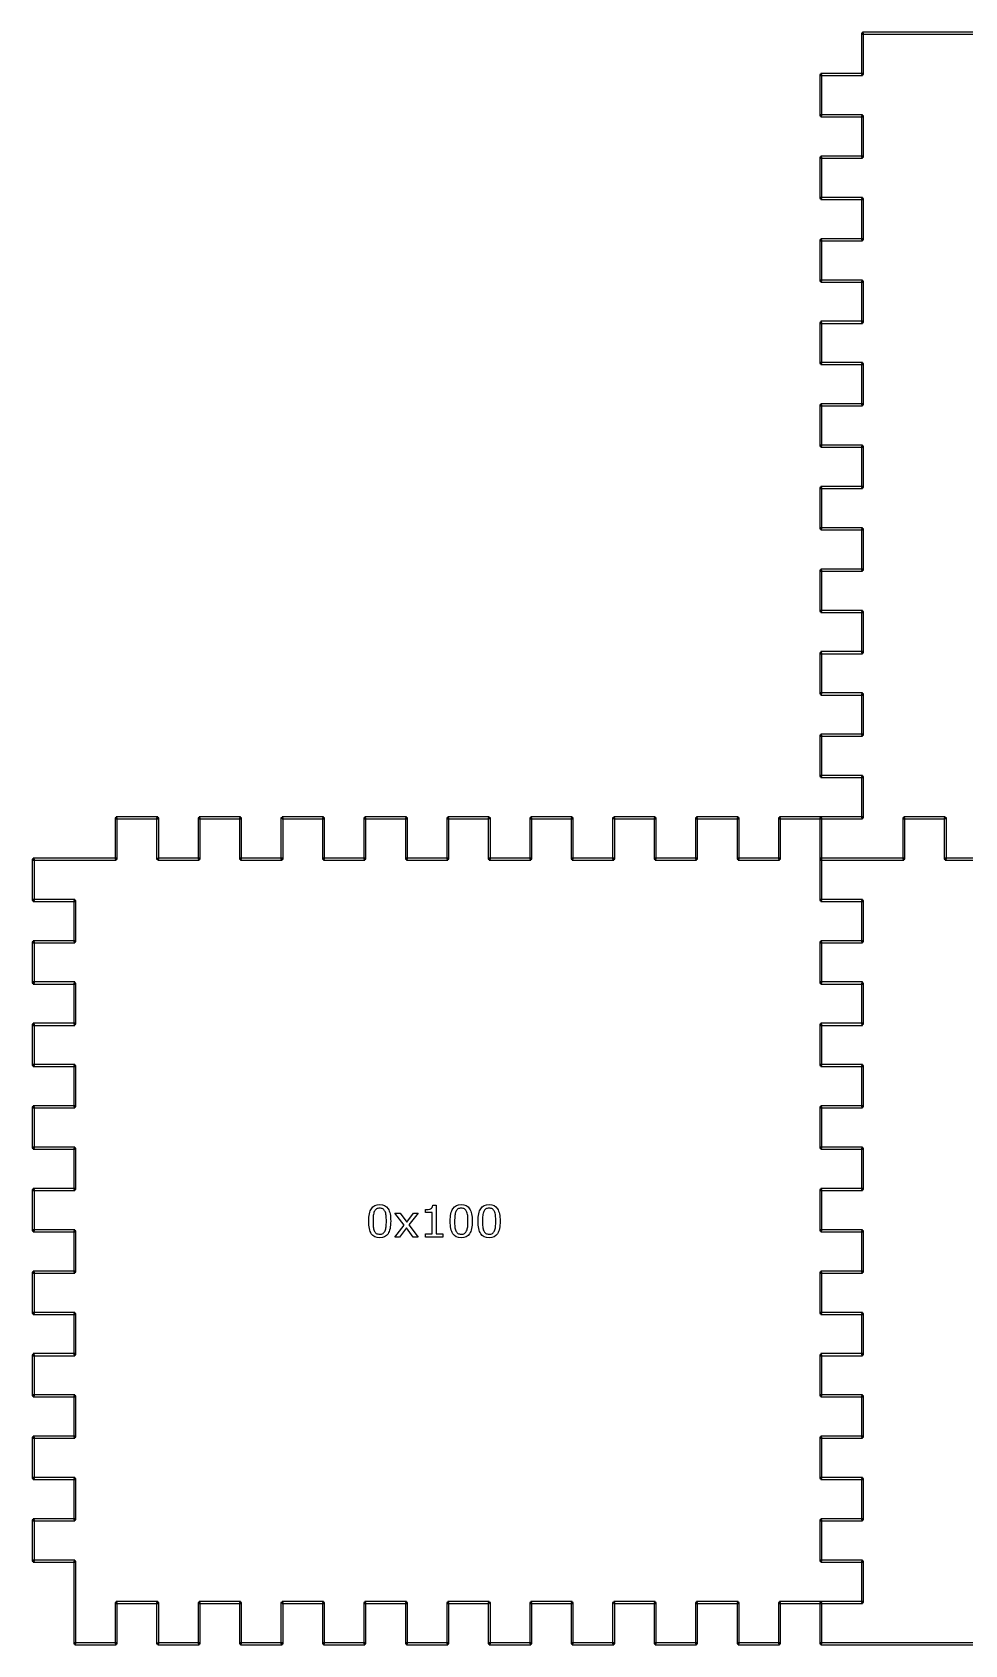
# Model space of a CAD drawing. Extents: x 6 to 181, y 10 to 127.
# Drawn here: x 6.3 to 73.9, y 9.6 to 126.6 of the extents above; entities that cross this region are included whole.
import ezdxf

# ---------------------------------------------------------------- set-up
doc = ezdxf.new("R2010")
doc.units = 0
doc.layers.add('Lag_1', color=7, linetype='CONTINUOUS')

msp = doc.modelspace()

# ---------------------------------------------------------------- linework, layer by layer
at = {"layer": 'Lag_1', "color": 7}
for points in [[(66.400741, 126.535774), (66.400741, 123.539802), (66.551195, 123.539802), (66.551195, 126.535774)], [(66.475821, 126.610593), (66.475821, 126.460664), (123.595825, 126.460664), (123.595825, 126.610593)], [(63.39461, 123.539802), (63.39461, 120.543828), (63.54477, 120.543828), (63.54477, 123.539802)], [(63.46969, 123.614621), (63.46969, 123.464983), (66.475821, 123.464983), (66.475821, 123.614621)], [(63.46969, 120.618647), (63.46969, 120.469009), (66.475821, 120.469009), (66.475821, 120.618647)], [(66.400741, 120.543828), (66.400741, 117.548148), (66.551195, 117.548148), (66.551195, 120.543828)], [(63.39461, 117.548148), (63.39461, 114.552176), (63.54477, 114.552176), (63.54477, 117.548148)], [(63.46969, 117.622967), (63.46969, 117.473329), (66.475821, 117.473329), (66.475821, 117.622967)], [(63.46969, 114.626995), (63.46969, 114.477357), (66.475821, 114.477357), (66.475821, 114.626995)], [(66.400741, 114.552176), (66.400741, 111.556202), (66.551195, 111.556202), (66.551195, 114.552176)], [(63.39461, 111.556202), (63.39461, 108.560522), (63.54477, 108.560522), (63.54477, 111.556202)], [(63.46969, 111.631314), (63.46969, 111.481383), (66.475821, 111.481383), (66.475821, 111.631314)], [(63.46969, 108.635341), (63.46969, 108.485703), (66.475821, 108.485703), (66.475821, 108.635341)], [(66.400741, 108.560522), (66.400741, 105.564549), (66.551195, 105.564549), (66.551195, 108.560522)], [(63.39461, 105.564549), (63.39461, 102.568869), (63.54477, 102.568869), (63.54477, 105.564549)], [(63.46969, 105.63966), (63.46969, 105.489731), (66.475821, 105.489731), (66.475821, 105.63966)], [(63.46969, 102.643688), (63.46969, 102.493757), (66.475821, 102.493757), (66.475821, 102.643688)], [(66.400741, 102.568869), (66.400741, 99.572895), (66.551195, 99.572895), (66.551195, 102.568869)], [(63.39461, 99.572895), (63.39461, 96.577215), (63.54477, 96.577215), (63.54477, 99.572895)], [(63.46969, 99.648008), (63.46969, 99.498076), (66.475821, 99.498076), (66.475821, 99.648008)], [(63.46969, 96.652034), (63.46969, 96.502104), (66.475821, 96.502104), (66.475821, 96.652034)], [(66.400741, 96.577215), (66.400741, 93.581243), (66.551195, 93.581243), (66.551195, 96.577215)], [(63.46969, 93.656062), (63.46969, 93.506424), (66.475821, 93.506424), (66.475821, 93.656062)], [(63.39461, 93.581243), (63.39461, 90.585269), (63.54477, 90.585269), (63.54477, 93.581243)], [(63.46969, 90.660088), (63.46969, 90.51045), (66.475821, 90.51045), (66.475821, 90.660088)], [(66.400741, 90.585269), (66.400741, 87.590177), (66.551195, 87.590177), (66.551195, 90.585269)], [(63.39461, 87.590177), (63.39461, 84.594486), (63.54477, 84.594486), (63.54477, 87.590177)], [(63.46969, 87.664996), (63.46969, 87.515358), (66.475821, 87.515358), (66.475821, 87.664996)], [(63.46969, 84.669305), (63.46969, 84.519667), (66.475821, 84.519667), (66.475821, 84.669305)], [(66.400741, 84.594486), (66.400741, 81.597059), (66.551195, 81.597059), (66.551195, 84.594486)], [(63.39461, 81.597059), (63.39461, 78.601383), (63.54477, 78.601383), (63.54477, 81.597059)], [(63.46969, 81.672162), (63.46969, 81.52224), (66.475821, 81.52224), (66.475821, 81.672162)], [(63.46969, 78.676202), (63.46969, 78.526564), (66.475821, 78.526564), (66.475821, 78.676202)], [(66.400741, 78.601383), (66.400741, 75.605692), (66.551195, 75.605692), (66.551195, 78.601383)], [(63.39461, 75.605692), (63.39461, 72.610016), (63.54477, 72.610016), (63.54477, 75.605692)], [(63.46969, 75.680511), (63.46969, 75.530873), (66.475821, 75.530873), (66.475821, 75.680511)], [(63.46969, 72.684835), (63.46969, 72.534898), (66.475821, 72.534898), (66.475821, 72.684835)], [(66.400741, 72.610016), (66.400741, 69.614041), (66.551195, 69.614041), (66.551195, 72.610016)], [(12.287454, 69.614041), (12.287454, 66.618365), (12.437614, 66.618365), (12.437614, 69.614041)], [(12.362534, 69.689159), (12.362534, 69.539222), (15.368958, 69.539222), (15.368958, 69.689159)], [(15.293585, 69.614041), (15.293585, 66.618365), (15.444038, 66.618365), (15.444038, 69.614041)], [(18.30001, 69.614041), (18.30001, 66.618365), (18.45017, 66.618365), (18.45017, 69.614041)], [(18.37509, 69.689159), (18.37509, 69.539222), (21.381513, 69.539222), (21.381513, 69.689159)], [(21.30614, 69.614041), (21.30614, 66.618365), (21.456593, 66.618365), (21.456593, 69.614041)], [(24.312564, 69.614041), (24.312564, 66.618365), (24.463017, 66.618365), (24.463017, 69.614041)], [(24.387644, 69.689159), (24.387644, 69.539222), (27.394069, 69.539222), (27.394069, 69.689159)], [(27.318694, 69.614041), (27.318694, 66.618365), (27.469149, 66.618365), (27.469149, 69.614041)], [(30.325119, 69.614041), (30.325119, 66.618365), (30.475572, 66.618365), (30.475572, 69.614041)], [(30.400199, 69.689159), (30.400199, 69.539222), (33.406623, 69.539222), (33.406623, 69.689159)], [(33.331543, 69.614041), (33.331543, 66.618365), (33.481703, 66.618365), (33.481703, 69.614041)], [(36.337673, 69.614041), (36.337673, 66.618365), (36.488128, 66.618365), (36.488128, 69.614041)], [(36.412753, 69.689159), (36.412753, 69.539222), (39.419178, 69.539222), (39.419178, 69.689159)], [(39.344098, 69.614041), (39.344098, 66.618365), (39.494258, 66.618365), (39.494258, 69.614041)], [(42.350522, 69.614041), (42.350522, 66.618365), (42.500682, 66.618365), (42.500682, 69.614041)], [(42.425602, 69.689159), (42.425602, 69.539222), (45.432027, 69.539222), (45.432027, 69.689159)], [(45.356652, 69.614041), (45.356652, 66.618365), (45.507106, 66.618365), (45.507106, 69.614041)], [(48.363077, 69.614041), (48.363077, 66.618365), (48.513237, 66.618365), (48.513237, 69.614041)], [(48.438157, 69.689159), (48.438157, 69.539222), (51.444581, 69.539222), (51.444581, 69.689159)], [(51.369208, 69.614041), (51.369208, 66.618365), (51.519661, 66.618365), (51.519661, 69.614041)], [(54.375631, 69.614041), (54.375631, 66.618365), (54.526085, 66.618365), (54.526085, 69.614041)], [(54.450711, 69.689159), (54.450711, 69.539222), (57.457136, 69.539222), (57.457136, 69.689159)], [(57.381762, 69.614041), (57.381762, 66.618365), (57.532216, 66.618365), (57.532216, 69.614041)], [(60.388187, 69.614041), (60.388187, 66.618365), (60.538639, 66.618365), (60.538639, 69.614041)], [(60.463267, 69.689159), (60.463267, 69.539222), (63.46969, 69.539222), (63.46969, 69.689159)], [(63.39461, 69.614041), (63.39461, 66.618365), (63.54477, 66.618365), (63.54477, 69.614041)], [(63.46969, 69.689159), (63.46969, 69.539222), (66.475821, 69.539222), (66.475821, 69.689159)], [(69.407166, 69.614041), (69.407166, 66.618365), (69.557326, 66.618365), (69.557326, 69.614041)], [(69.482246, 69.689159), (69.482246, 69.539222), (72.48867, 69.539222), (72.48867, 69.689159)], [(72.41359, 69.614041), (72.41359, 66.618365), (72.563749, 66.618365), (72.563749, 69.614041)], [(6.349686, 66.693184), (6.349686, 66.543546), (12.362534, 66.543546), (12.362534, 66.693184)], [(15.368958, 66.693184), (15.368958, 66.543546), (18.37509, 66.543546), (18.37509, 66.693184)], [(21.381513, 66.693184), (21.381513, 66.543546), (24.387644, 66.543546), (24.387644, 66.693184)], [(27.394069, 66.693184), (27.394069, 66.543546), (30.400199, 66.543546), (30.400199, 66.693184)], [(33.406623, 66.693184), (33.406623, 66.543546), (36.412753, 66.543546), (36.412753, 66.693184)], [(39.419178, 66.693184), (39.419178, 66.543546), (42.425602, 66.543546), (42.425602, 66.693184)], [(45.432027, 66.693184), (45.432027, 66.543546), (48.438157, 66.543546), (48.438157, 66.693184)], [(51.444581, 66.693184), (51.444581, 66.543546), (54.450711, 66.543546), (54.450711, 66.693184)], [(57.457136, 66.693184), (57.457136, 66.543546), (60.463267, 66.543546), (60.463267, 66.693184)], [(63.46969, 66.693184), (63.46969, 66.543546), (69.482246, 66.543546), (69.482246, 66.693184)], [(72.48867, 66.693184), (72.48867, 66.543546), (75.4948, 66.543546), (75.4948, 66.693184)], [(6.274606, 66.618365), (6.274606, 63.622689), (6.425059, 63.622689), (6.425059, 66.618365)], [(63.39461, 66.618365), (63.39461, 63.622689), (63.54477, 63.622689), (63.54477, 66.618365)], [(6.349686, 63.697508), (6.349686, 63.54787), (9.356111, 63.54787), (9.356111, 63.697508)], [(9.281031, 63.622689), (9.281031, 60.626998), (9.431191, 60.626998), (9.431191, 63.622689)], [(63.46969, 63.697508), (63.46969, 63.54787), (66.475821, 63.54787), (66.475821, 63.697508)], [(66.400741, 63.622689), (66.400741, 60.626998), (66.551195, 60.626998), (66.551195, 63.622689)], [(6.274606, 60.626998), (6.274606, 57.631023), (6.425059, 57.631023), (6.425059, 60.626998)], [(6.349686, 60.701817), (6.349686, 60.552179), (9.356111, 60.552179), (9.356111, 60.701817)], [(63.39461, 60.626998), (63.39461, 57.631023), (63.54477, 57.631023), (63.54477, 60.626998)], [(63.46969, 60.701817), (63.46969, 60.552179), (66.475821, 60.552179), (66.475821, 60.701817)], [(6.349686, 57.706141), (6.349686, 57.556204), (9.356111, 57.556204), (9.356111, 57.706141)], [(9.281031, 57.631023), (9.281031, 54.635347), (9.431191, 54.635347), (9.431191, 57.631023)], [(63.46969, 57.706141), (63.46969, 57.556204), (66.475821, 57.556204), (66.475821, 57.706141)], [(66.400741, 57.631023), (66.400741, 54.635347), (66.551195, 54.635347), (66.551195, 57.631023)], [(6.274606, 54.635347), (6.274606, 51.639671), (6.425059, 51.639671), (6.425059, 54.635347)], [(6.349686, 54.710166), (6.349686, 54.560528), (9.356111, 54.560528), (9.356111, 54.710166)], [(63.39461, 54.635347), (63.39461, 51.639671), (63.54477, 51.639671), (63.54477, 54.635347)], [(63.46969, 54.710166), (63.46969, 54.560528), (66.475821, 54.560528), (66.475821, 54.710166)], [(6.349686, 51.71449), (6.349686, 51.564852), (9.356111, 51.564852), (9.356111, 51.71449)], [(9.281031, 51.639671), (9.281031, 48.64398), (9.431191, 48.64398), (9.431191, 51.639671)], [(63.46969, 51.71449), (63.46969, 51.564852), (66.475821, 51.564852), (66.475821, 51.71449)], [(66.400741, 51.639671), (66.400741, 48.64398), (66.551195, 48.64398), (66.551195, 51.639671)], [(6.274606, 48.64398), (6.274606, 45.64802), (6.425059, 45.64802), (6.425059, 48.64398)], [(6.349686, 48.718799), (6.349686, 48.569161), (9.356111, 48.569161), (9.356111, 48.718799)], [(63.39461, 48.64398), (63.39461, 45.64802), (63.54477, 45.64802), (63.54477, 48.64398)], [(63.46969, 48.718799), (63.46969, 48.569161), (66.475821, 48.569161), (66.475821, 48.718799)], [(6.349686, 45.723123), (6.349686, 45.573201), (9.356111, 45.573201), (9.356111, 45.723123)], [(9.281031, 45.64802), (9.281031, 42.652329), (9.431191, 42.652329), (9.431191, 45.64802)], [(63.46969, 45.723123), (63.46969, 45.573201), (66.475821, 45.573201), (66.475821, 45.723123)], [(66.400741, 45.64802), (66.400741, 42.652329), (66.551195, 42.652329), (66.551195, 45.64802)], [(6.274606, 42.652329), (6.274606, 39.655187), (6.425059, 39.655187), (6.425059, 42.652329)], [(6.349686, 42.727148), (6.349686, 42.57751), (9.356111, 42.57751), (9.356111, 42.727148)], [(63.39461, 42.652329), (63.39461, 39.655187), (63.54477, 39.655187), (63.54477, 42.652329)], [(63.46969, 42.727148), (63.46969, 42.57751), (66.475821, 42.57751), (66.475821, 42.727148)], [(32.268452, 40.354733)], [(34.263678, 39.199764), (33.896259, 39.199764), (33.404817, 39.864833), (32.910274, 39.199764), (32.57076, 39.199764), (33.246687, 40.063273), (32.576961, 40.931433), (32.94438, 40.931433), (33.432722, 40.277213), (33.922614, 40.931433), (34.263678, 40.931433), (33.5831, 40.078773)], [(38.184366, 40.354733)], [(40.202847, 40.354733)], [(6.349686, 39.730006), (6.349686, 39.580368), (9.356111, 39.580368), (9.356111, 39.730006)], [(9.281031, 39.655187), (9.281031, 36.659511), (9.431191, 36.659511), (9.431191, 39.655187)], [(31.860726, 39.650893)], [(37.77664, 39.650893)], [(39.79512, 39.650893)], [(63.46969, 39.730006), (63.46969, 39.580368), (66.475821, 39.580368), (66.475821, 39.730006)], [(66.400741, 39.655187), (66.400741, 36.659511), (66.551195, 36.659511), (66.551195, 39.655187)], [(6.274606, 36.659511), (6.274606, 33.663536), (6.425059, 33.663536), (6.425059, 36.659511)], [(6.349686, 36.73433), (6.349686, 36.584393), (9.356111, 36.584393), (9.356111, 36.73433)], [(63.39461, 36.659511), (63.39461, 33.663536), (63.54477, 33.663536), (63.54477, 36.659511)], [(63.46969, 36.73433), (63.46969, 36.584393), (66.475821, 36.584393), (66.475821, 36.73433)], [(6.349686, 33.738654), (6.349686, 33.588717), (9.356111, 33.588717), (9.356111, 33.738654)], [(9.281031, 33.663536), (9.281031, 30.66786), (9.431191, 30.66786), (9.431191, 33.663536)], [(63.46969, 33.738654), (63.46969, 33.588717), (66.475821, 33.588717), (66.475821, 33.738654)], [(66.400741, 33.663536), (66.400741, 30.66786), (66.551195, 30.66786), (66.551195, 33.663536)], [(6.274606, 30.66786), (6.274606, 27.672184), (6.425059, 27.672184), (6.425059, 30.66786)], [(6.349686, 30.742679), (6.349686, 30.593041), (9.356111, 30.593041), (9.356111, 30.742679)], [(63.39461, 30.66786), (63.39461, 27.672184), (63.54477, 27.672184), (63.54477, 30.66786)], [(63.46969, 30.742679), (63.46969, 30.593041), (66.475821, 30.593041), (66.475821, 30.742679)], [(6.349686, 27.747003), (6.349686, 27.597365), (9.356111, 27.597365), (9.356111, 27.747003)], [(9.281031, 27.672184), (9.281031, 24.676493), (9.431191, 24.676493), (9.431191, 27.672184)], [(63.46969, 27.747003), (63.46969, 27.597365), (66.475821, 27.597365), (66.475821, 27.747003)], [(66.400741, 27.672184), (66.400741, 24.676493), (66.551195, 24.676493), (66.551195, 27.672184)], [(6.274606, 24.676493), (6.274606, 21.680518), (6.425059, 21.680518), (6.425059, 24.676493)], [(6.349686, 24.751312), (6.349686, 24.601674), (9.356111, 24.601674), (9.356111, 24.751312)], [(63.39461, 24.676493), (63.39461, 21.680518), (63.54477, 21.680518), (63.54477, 24.676493)], [(63.46969, 24.751312), (63.46969, 24.601674), (66.475821, 24.601674), (66.475821, 24.751312)], [(6.349686, 21.755636), (6.349686, 21.605699), (9.356111, 21.605699), (9.356111, 21.755636)], [(9.281031, 21.680518), (9.281031, 18.684842), (9.431191, 18.684842), (9.431191, 21.680518)], [(63.46969, 21.755636), (63.46969, 21.605699), (66.475821, 21.605699), (66.475821, 21.755636)], [(66.400741, 21.680518), (66.400741, 18.684842), (66.551195, 18.684842), (66.551195, 21.680518)], [(6.349686, 18.759661), (6.349686, 18.610023), (9.356111, 18.610023), (9.356111, 18.759661)], [(63.46969, 18.759661), (63.46969, 18.610023), (66.475821, 18.610023), (66.475821, 18.759661)], [(6.274606, 18.684842), (6.274606, 15.689166), (6.425059, 15.689166), (6.425059, 18.684842)], [(63.39461, 18.684842), (63.39461, 15.689166), (63.54477, 15.689166), (63.54477, 18.684842)], [(6.349686, 15.763985), (6.349686, 15.614347), (9.356111, 15.614347), (9.356111, 15.763985)], [(9.281031, 15.689166), (9.281031, 9.697515), (9.431191, 9.697515), (9.431191, 15.689166)], [(63.46969, 15.763985), (63.46969, 15.614347), (66.475821, 15.614347), (66.475821, 15.763985)], [(66.400741, 15.689166), (66.400741, 12.693475), (66.551195, 12.693475), (66.551195, 15.689166)], [(12.287454, 12.693475), (12.287454, 9.697515), (12.437614, 9.697515), (12.437614, 12.693475)], [(12.362534, 12.768294), (12.362534, 12.618656), (15.368958, 12.618656), (15.368958, 12.768294)], [(15.293585, 12.693475), (15.293585, 9.697515), (15.444038, 9.697515), (15.444038, 12.693475)], [(18.30001, 12.693475), (18.30001, 9.697515), (18.45017, 9.697515), (18.45017, 12.693475)], [(18.37509, 12.768294), (18.37509, 12.618656), (21.381513, 12.618656), (21.381513, 12.768294)], [(21.30614, 12.693475), (21.30614, 9.697515), (21.456593, 9.697515), (21.456593, 12.693475)], [(24.312564, 12.693475), (24.312564, 9.697515), (24.463017, 9.697515), (24.463017, 12.693475)], [(24.387644, 12.768294), (24.387644, 12.618656), (27.394069, 12.618656), (27.394069, 12.768294)], [(27.318694, 12.693475), (27.318694, 9.697515), (27.469149, 9.697515), (27.469149, 12.693475)], [(30.325119, 12.693475), (30.325119, 9.697515), (30.475572, 9.697515), (30.475572, 12.693475)], [(30.400199, 12.768294), (30.400199, 12.618656), (33.406623, 12.618656), (33.406623, 12.768294)], [(33.331543, 12.693475), (33.331543, 9.697515), (33.481703, 9.697515), (33.481703, 12.693475)], [(36.337673, 12.693475), (36.337673, 9.697515), (36.488128, 9.697515), (36.488128, 12.693475)], [(36.412753, 12.768294), (36.412753, 12.618656), (39.419178, 12.618656), (39.419178, 12.768294)], [(39.344098, 12.693475), (39.344098, 9.697515), (39.494258, 9.697515), (39.494258, 12.693475)], [(42.350522, 12.693475), (42.350522, 9.697515), (42.500682, 9.697515), (42.500682, 12.693475)], [(42.425602, 12.768294), (42.425602, 12.618656), (45.432027, 12.618656), (45.432027, 12.768294)], [(45.356652, 12.693475), (45.356652, 9.697515), (45.507106, 9.697515), (45.507106, 12.693475)], [(48.363077, 12.693475), (48.363077, 9.697515), (48.513237, 9.697515), (48.513237, 12.693475)], [(48.438157, 12.768294), (48.438157, 12.618656), (51.444581, 12.618656), (51.444581, 12.768294)], [(51.369208, 12.693475), (51.369208, 9.697515), (51.519661, 9.697515), (51.519661, 12.693475)], [(54.375631, 12.693475), (54.375631, 9.697515), (54.526085, 9.697515), (54.526085, 12.693475)], [(54.450711, 12.768294), (54.450711, 12.618656), (57.457136, 12.618656), (57.457136, 12.768294)], [(57.381762, 12.693475), (57.381762, 9.697515), (57.532216, 9.697515), (57.532216, 12.693475)], [(60.388187, 12.693475), (60.388187, 9.697515), (60.538639, 9.697515), (60.538639, 12.693475)], [(60.463267, 12.768294), (60.463267, 12.618656), (63.46969, 12.618656), (63.46969, 12.768294)], [(63.39461, 12.693475), (63.39461, 9.697515), (63.54477, 9.697515), (63.54477, 12.693475)], [(63.46969, 12.768294), (63.46969, 12.618656), (66.475821, 12.618656), (66.475821, 12.768294)], [(9.356111, 9.772618), (9.356111, 9.622696), (12.362534, 9.622696), (12.362534, 9.772618)], [(15.368958, 9.772618), (15.368958, 9.622696), (18.37509, 9.622696), (18.37509, 9.772618)], [(21.381513, 9.772618), (21.381513, 9.622696), (24.387644, 9.622696), (24.387644, 9.772618)], [(27.394069, 9.772618), (27.394069, 9.622696), (30.400199, 9.622696), (30.400199, 9.772618)], [(33.406623, 9.772618), (33.406623, 9.622696), (36.412753, 9.622696), (36.412753, 9.772618)], [(39.419178, 9.772618), (39.419178, 9.622696), (42.425602, 9.622696), (42.425602, 9.772618)], [(45.432027, 9.772618), (45.432027, 9.622696), (48.438157, 9.622696), (48.438157, 9.772618)], [(51.444581, 9.772618), (51.444581, 9.622696), (54.450711, 9.622696), (54.450711, 9.772618)], [(57.457136, 9.772618), (57.457136, 9.622696), (60.463267, 9.622696), (60.463267, 9.772618)], [(63.46969, 9.772618), (63.46969, 9.622696), (120.589402, 9.622696), (120.589402, 9.772618)]]:
    msp.add_lwpolyline(points, close=True, dxfattribs=at)
for points in [[(36.037213, 39.199764), (34.787677, 39.199764), (34.787677, 39.435404), (35.268267, 39.435404), (35.268267, 40.982592), (34.787677, 40.982592), (34.787677, 41.193432)], [(35.325629, 41.515972), (35.565925, 41.515972), (35.565925, 39.435474), (36.037214, 39.435474), (36.037213, 39.199764)]]:
    msp.add_lwpolyline(points, dxfattribs=at)
for points in [[(30.671652, 40.351633), (30.671652, 40.761939), (30.736248, 41.064762), (30.865438, 41.260102)], [(30.865438, 41.260102), (30.99463, 41.456469), (31.196167, 41.554652), (31.470052, 41.554652)], [(31.077828, 41.055462), (31.042688, 40.978982), (31.018401, 40.879246), (31.004968, 40.756253)], [(31.228207, 41.238392), (31.16516, 41.198059), (31.115034, 41.137082), (31.077828, 41.055462)], [(31.470052, 41.298892), (31.372901, 41.298892), (31.292286, 41.278726), (31.228207, 41.238392)], [(31.470052, 41.554652), (31.747038, 41.554652), (31.949093, 41.454919), (32.076216, 41.255452)], [(31.710348, 41.238392), (31.648334, 41.278726), (31.568236, 41.298892), (31.470052, 41.298892)], [(31.859176, 41.058562), (31.823002, 41.138142), (31.773393, 41.198086), (31.710348, 41.238392)], [(31.933586, 40.764003), (31.921186, 40.879763), (31.896382, 40.977949), (31.859176, 41.058562)], [(32.076216, 41.255452), (32.204374, 41.057012), (32.268452, 40.756773), (32.268452, 40.354733)], [(34.787677, 41.193432), (34.85279, 41.193432), (34.922553, 41.198599), (34.996966, 41.208932)], [(34.996966, 41.208932), (35.07138, 41.220266), (35.127708, 41.236299), (35.165948, 41.257032)], [(35.165948, 41.257032), (35.213488, 41.282899), (35.250695, 41.315466), (35.277569, 41.354732)], [(35.277569, 41.354732), (35.305476, 41.395066), (35.321496, 41.448812), (35.325629, 41.515972)], [(36.587565, 40.351633), (36.587565, 40.761939), (36.652161, 41.064762), (36.781352, 41.260102)], [(36.781352, 41.260102), (36.910544, 41.456469), (37.112081, 41.554652), (37.385966, 41.554652)], [(36.993742, 41.055462), (36.958602, 40.978982), (36.934316, 40.879246), (36.920882, 40.756253)], [(37.144121, 41.238392), (37.081074, 41.198059), (37.030948, 41.137082), (36.993742, 41.055462)], [(37.385966, 41.298892), (37.288815, 41.298892), (37.2082, 41.278726), (37.144121, 41.238392)], [(37.385966, 41.554652), (37.662952, 41.554652), (37.865007, 41.454919), (37.99213, 41.255452)], [(37.626262, 41.238392), (37.564248, 41.278726), (37.48415, 41.298892), (37.385966, 41.298892)], [(37.77509, 41.058562), (37.738916, 41.138142), (37.689307, 41.198086), (37.626262, 41.238392)], [(37.8495, 40.764003), (37.8371, 40.879763), (37.812296, 40.977949), (37.77509, 41.058562)], [(37.99213, 41.255452), (38.120288, 41.057012), (38.184366, 40.756773), (38.184366, 40.354733)], [(38.606046, 40.351633), (38.606046, 40.761939), (38.670642, 41.064762), (38.799833, 41.260102)], [(38.799833, 41.260102), (38.929024, 41.456469), (39.130561, 41.554652), (39.404447, 41.554652)], [(39.012223, 41.055462), (38.977083, 40.978982), (38.952796, 40.879246), (38.939363, 40.756253)], [(39.162601, 41.238392), (39.099554, 41.198059), (39.049428, 41.137082), (39.012223, 41.055462)], [(39.404447, 41.298892), (39.307295, 41.298892), (39.226679, 41.278726), (39.162601, 41.238392)], [(39.404447, 41.554652), (39.681432, 41.554652), (39.883487, 41.454919), (40.010611, 41.255452)], [(39.644741, 41.238392), (39.582728, 41.278726), (39.50263, 41.298892), (39.404447, 41.298892)], [(39.79357, 41.058562), (39.757397, 41.138142), (39.707787, 41.198086), (39.644741, 41.238392)], [(39.86798, 40.764003), (39.85558, 40.879763), (39.830777, 40.977949), (39.79357, 41.058562)], [(40.010611, 41.255452), (40.138768, 41.057012), (40.202847, 40.756773), (40.202847, 40.354733)], [(30.862338, 39.446254), (30.735214, 39.642627), (30.671652, 39.94442), (30.671652, 40.351633)], [(31.004968, 40.756253), (30.992568, 40.633266), (30.986368, 40.498393), (30.986368, 40.351633)], [(30.986368, 40.351633), (30.986368, 40.1904), (30.992052, 40.055523), (31.003418, 39.947003)], [(31.003418, 39.947003), (31.014785, 39.838483), (31.039071, 39.74133), (31.076278, 39.655543)], [(31.860726, 39.650893), (31.896899, 39.734613), (31.921186, 39.8328), (31.933586, 39.945453)], [(31.953736, 40.354733), (31.953736, 40.511826), (31.947019, 40.648249), (31.933586, 40.764003)], [(31.933586, 39.945453), (31.947019, 40.05914), (31.953736, 40.195566), (31.953736, 40.354733)], [(32.268452, 40.354733), (32.268452, 39.940287), (32.20334, 39.63591), (32.073115, 39.441604)], [(36.778251, 39.446254), (36.651127, 39.642627), (36.587565, 39.94442), (36.587565, 40.351633)], [(36.920882, 40.756253), (36.908482, 40.633266), (36.902282, 40.498393), (36.902282, 40.351633)], [(36.902282, 40.351633), (36.902282, 40.1904), (36.907966, 40.055523), (36.919332, 39.947003)], [(36.919332, 39.947003), (36.930699, 39.838483), (36.954986, 39.74133), (36.992192, 39.655543)], [(37.77664, 39.650893), (37.812813, 39.734613), (37.8371, 39.8328), (37.8495, 39.945453)], [(37.86965, 40.354733), (37.86965, 40.511826), (37.862933, 40.648249), (37.8495, 40.764003)], [(37.8495, 39.945453), (37.862933, 40.05914), (37.86965, 40.195566), (37.86965, 40.354733)], [(38.184366, 40.354733), (38.184366, 39.940287), (38.119254, 39.63591), (37.989029, 39.441604)], [(38.796732, 39.446254), (38.669608, 39.642627), (38.606046, 39.94442), (38.606046, 40.351633)], [(38.939363, 40.756253), (38.926963, 40.633266), (38.920763, 40.498393), (38.920763, 40.351633)], [(38.920763, 40.351633), (38.920763, 40.1904), (38.926446, 40.055523), (38.937813, 39.947003)], [(38.937813, 39.947003), (38.94918, 39.838483), (38.973466, 39.74133), (39.010673, 39.655543)], [(39.79512, 39.650893), (39.831294, 39.734613), (39.85558, 39.8328), (39.86798, 39.945453)], [(39.88813, 40.354733), (39.88813, 40.511826), (39.881414, 40.648249), (39.86798, 40.764003)], [(39.86798, 39.945453), (39.881414, 40.05914), (39.88813, 40.195566), (39.88813, 40.354733)], [(40.202847, 40.354733), (40.202847, 39.940287), (40.137735, 39.63591), (40.00751, 39.441604)], [(31.470052, 39.151704), (31.193067, 39.151704), (30.990496, 39.249887), (30.862338, 39.446254)], [(31.076278, 39.655543), (31.110385, 39.57493), (31.158444, 39.513437), (31.220455, 39.471063)], [(31.220455, 39.471063), (31.283502, 39.428664), (31.366701, 39.407464), (31.470052, 39.407464)], [(31.470052, 39.407464), (31.567204, 39.407464), (31.647819, 39.42763), (31.711898, 39.467963)], [(32.073115, 39.441604), (31.943925, 39.248337), (31.742904, 39.151704), (31.470052, 39.151704)], [(31.711898, 39.467963), (31.775978, 39.508297), (31.825587, 39.569273), (31.860726, 39.650893)], [(37.385966, 39.151704), (37.108981, 39.151704), (36.906409, 39.249887), (36.778251, 39.446254)], [(36.992192, 39.655543), (37.026299, 39.57493), (37.074358, 39.513437), (37.136369, 39.471063)], [(37.136369, 39.471063), (37.199416, 39.428664), (37.282615, 39.407464), (37.385966, 39.407464)], [(37.385966, 39.407464), (37.483118, 39.407464), (37.563733, 39.42763), (37.627812, 39.467963)], [(37.989029, 39.441604), (37.859839, 39.248337), (37.658818, 39.151704), (37.385966, 39.151704)], [(37.627812, 39.467963), (37.691892, 39.508297), (37.741501, 39.569273), (37.77664, 39.650893)], [(39.404447, 39.151704), (39.127461, 39.151704), (38.92489, 39.249887), (38.796732, 39.446254)], [(39.010673, 39.655543), (39.044779, 39.57493), (39.092838, 39.513437), (39.15485, 39.471063)], [(39.15485, 39.471063), (39.217896, 39.428664), (39.301095, 39.407464), (39.404447, 39.407464)], [(39.404447, 39.407464), (39.501598, 39.407464), (39.582214, 39.42763), (39.646292, 39.467963)], [(40.00751, 39.441604), (39.878319, 39.248337), (39.677298, 39.151704), (39.404447, 39.151704)], [(39.646292, 39.467963), (39.710372, 39.508297), (39.759982, 39.569273), (39.79512, 39.650893)]]:
    msp.add_open_spline(points, degree=3, dxfattribs=at)

doc.saveas('drawing.dxf')
